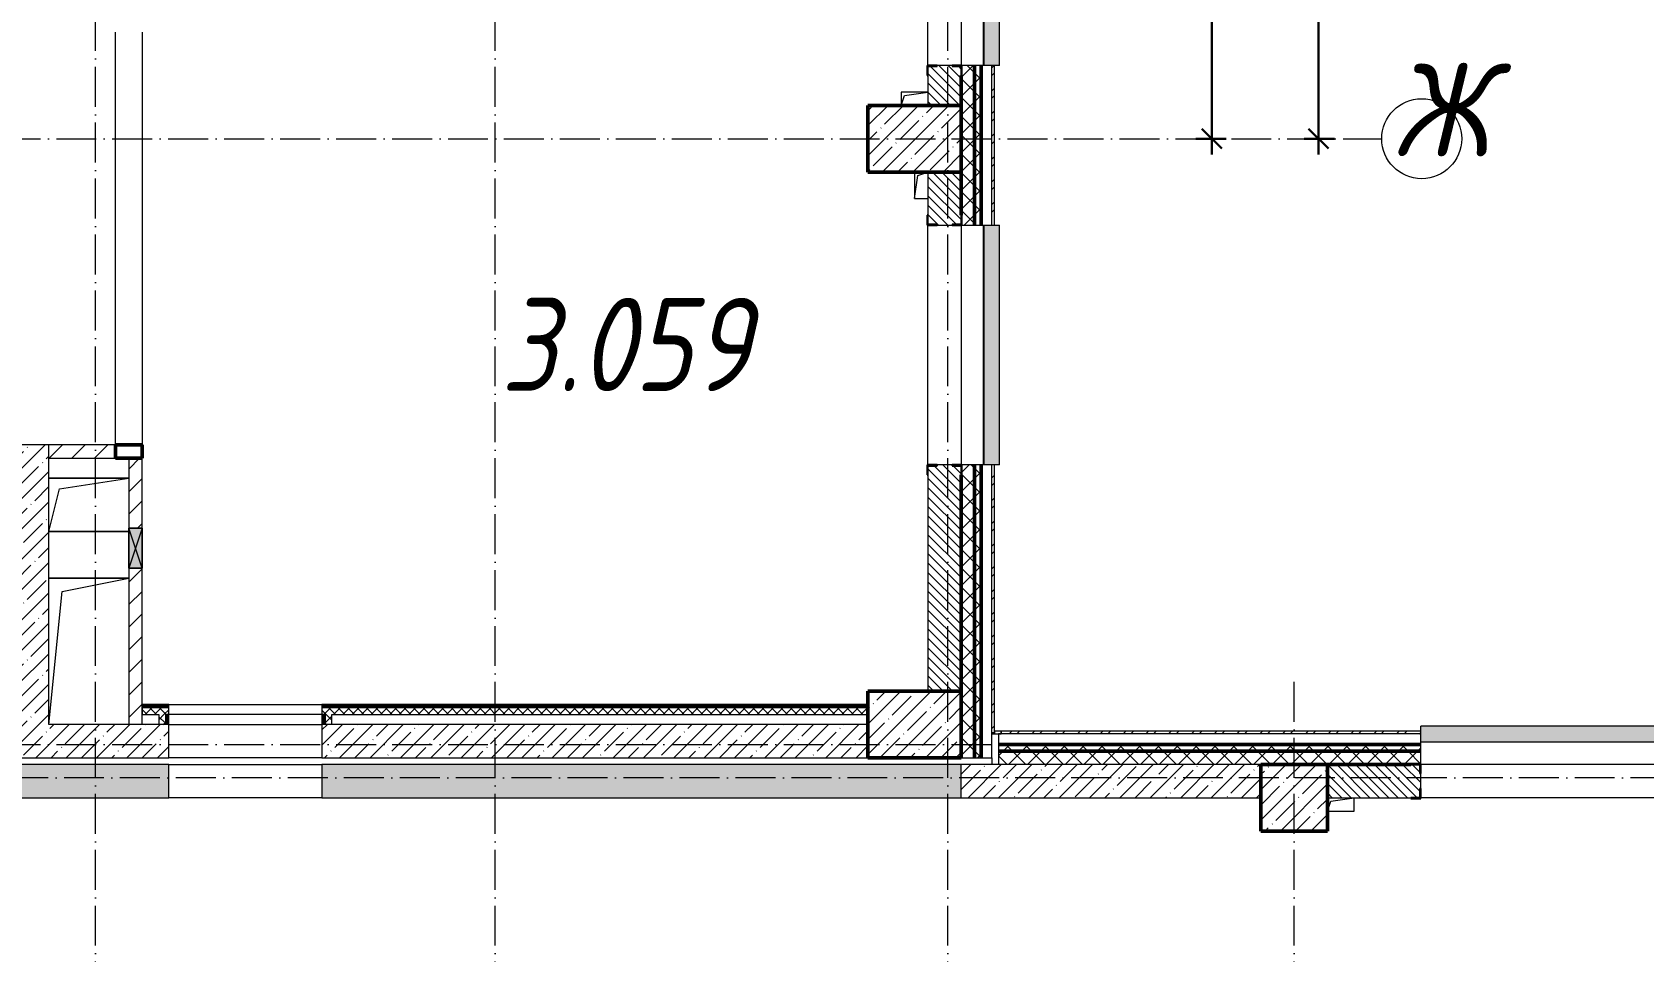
# Model space of a CAD drawing. Header units: millimetres. Extents: x -12989 to 629078, y -109036 to 555275.
# Drawn here: x 300346 to 312446, y -78789 to -71882 of the extents above; entities that cross this region are included whole.
import ezdxf

# ---------------------------------------------------------------- set-up
doc = ezdxf.new("R2010")
doc.units = ezdxf.units.MM
doc.linetypes.add('50_200_ШТРИХ_1Т_ш5_п1_п1_', pattern=[700, 500, -100, 0, -100])
for name, color, linetype, lineweight in [('4 -стяжа', 7, 'Continuous', 30), ('A-____-____-DIMS', 7, 'Continuous', 9), ('A-DETL-GENF-OTLN', 7, 'Continuous', 9), ('A-FLOR-____-OTLN', 7, 'Continuous', 9), ('A-GENM-____-MCUT', 7, 'Continuous', 25), ('A-GENM-____-OTLN', 7, 'Continuous', 9), ('A-GENM-____-OTLN-1', 7, 'Continuous', 25), ('A-GLAZ-____-OTLN', 7, 'Continuous', 9), ('A-WALL-____-MCUT-1', 7, 'Continuous', 9), ('A-WALL-____-MCUT-2', 7, 'Continuous', 50), ('A-WALL-____-MCUT-3', 7, 'Continuous', 9), ('A-WALL-____-OTLN', 7, 'Continuous', 9), ('A-WALL-____-PATT-1', 7, 'Continuous', 9), ('A-WALL-FNSH-MCUT-1', 7, 'Continuous', 9), ('I-WALL-____-OTLN', 7, 'Continuous', 9), ('S-COLS-____-MCUT', 7, 'Continuous', 50), ('S-COLS-____-OTLN', 7, 'Continuous', 9), ('S-GRID-____-IDEN', 7, 'Continuous', 9), ('S-GRID-____-OTLN-1', 7, '50_200_ШТРИХ_1Т_ш5_п1_п1_', 9), ('Марки помещений', 7, 'Continuous', 9)]:
    doc.layers.add(name, color=color, linetype=linetype, lineweight=lineweight)
doc.layers.add('A-GLAZ-____-OTLN-1', color=7, linetype='Continuous', lineweight=9, true_color=0xc0c0c0)
doc.layers.add('A-WALL-____-PATT-3', color=9, linetype='Continuous', lineweight=9, true_color=0x808080)
doc.layers.get('4 -стяжа').off()
doc.styles.add('ISOCPEUR_I', font='isocpeui.ttf', dxfattribs={"width": 0.9, "height": 2.5})
doc.styles.add('ISOCPEUR_I_2', font='isocpeui.ttf', dxfattribs={"width": 0.85, "height": 2.3})
doc.styles.add('ISOCPEUR_I_9', font='isocpeui.ttf', dxfattribs={"width": 0.9, "height": 250})
doc.styles.add('СПДС', font='isocpeur.ttf', dxfattribs={"width": 0.9})
doc.dimstyles.new('ISO-2_5_0_9К_БОЛЬШОЙ_ОСИ', dxfattribs={"dimscale": 304.8, "dimtxt": 248.995294, "dimasz": 0.492126, "dimexe": 0.393701, "dimexo": 0, "dimgap": 0, "dimtad": 1, "dimdec": 0, "dimzin": 0, "dimdsep": 46, "dimtxsty": 'ISOCPEUR_I_9', "dimblk1": 'OBLIQUE', "dimblk2": 'OBLIQUE', "dimsah": 1, "dimcen": 0.09, "dimdle": 0.393701, "dimazin": 0, "dimtfac": 1, "dimtdec": 4, "dimtix": 1, "dimtmove": 0, "dimatfit": 3, "dimfxl": 1, "dimtvp": 1, "dimtolj": 1, "dimtzin": 0, "dimarcsym": 2})
pattern_1 = [(45, (283770.71, -86863.46), (-70.71068, 70.71068), []), (135, (283770.71, -86863.46), (-70.71068, -70.71068), [])]
pattern_2 = [(135, (283770.707, -86863.456), (-35.35534, -35.35534), [])]
pattern_3 = [(45, (283770.71, -86863.46), (-85.53659, 85.53659), []), (45, (283827.73, -86863.46), (-85.53659, 85.53659), [])]
pattern_4 = [(45, (283770.71, -86863.46), (-84.8528, 84.8528), [])]
pattern_5 = [(45, (283770.7, -86863.46), (-114.04925, 114.04925), []), (45, (283884.76, -86863.46), (-114.04925, 114.04925), [201.612, -40.322, 3.353, -36.97])]
pattern_6 = [(45, (283770.707, -86863.456), (-35.35534, 35.35534), []), (135, (283770.707, -86863.456), (-35.35534, -35.35534), [])]

# ---------------------------------------------------------------- blocks, each defined once
blk = doc.blocks.new('BSC_Колонна _Прямоугольная - 500х500-V118-АР1_План отверстий 3 этажа в осях 1-64_А-ГГ')
at = {"layer": 'S-COLS-____-OTLN'}
h = blk.add_hatch(dxfattribs=at)
h.set_pattern_fill('FP_141', color=256, style=0, pattern_type=2)
h.set_pattern_definition([(45, (-26050, -9231.04), (-114.04925, 114.04925), []), (45, (-25935.95, -9231.04), (-114.04925, 114.04925), [201.613, -40.323, 3.353, -36.97])])
h.paths.add_polyline_path([(-250, -250), (250, -250), (250, 250), (-250, 250)], flags=0)
at = {"layer": 'S-COLS-____-MCUT'}
for p, q in [((250, 250), (-250, 250)), ((-250, 250), (-250, -250)), ((250, -250), (250, 250)), ((-250, -250), (250, -250))]:
    blk.add_line(p, q, dxfattribs=at)
blk = doc.blocks.new('BSC_Колонна _Прямоугольная - 500х700-V123-АР1_План отверстий 3 этажа в осях 1-64_А-ГГ')
at = {"layer": 'S-COLS-____-OTLN'}
h = blk.add_hatch(dxfattribs=at)
h.set_pattern_fill('FP_146', color=256, style=0, pattern_type=2)
h.set_pattern_definition([(315, (-9781.04, 23200), (114.0493, 114.0493), []), (315, (-9781.04, 23085.95), (114.0493, 114.0493), [201.613, -40.323, 3.353, -36.97])])
h.paths.add_polyline_path([(-250, 350), (-250, -350), (250, -350), (250, 350)], flags=0)
at = {"layer": 'S-COLS-____-MCUT'}
for p, q in [((250, 350), (-250, 350)), ((-250, 350), (-250, -350)), ((250, -350), (250, 350)), ((-250, -350), (250, -350))]:
    blk.add_line(p, q, dxfattribs=at)
blk = doc.blocks.new('BSC_Колонна _Прямоугольная - 500х700-V130-АР1_План отверстий 3 этажа в осях 1-64_А-ГГ')
at = {"layer": 'S-COLS-____-OTLN'}
h = blk.add_hatch(dxfattribs=at)
h.set_pattern_fill('FP_153', color=256, style=0, pattern_type=2)
h.set_pattern_definition([(315, (-14181.04, 23200), (114.04925, 114.04925), []), (315, (-14181.04, 23085.95), (114.04925, 114.04925), [201.613, -40.323, 3.353, -36.97])])
h.paths.add_polyline_path([(-250, 350), (-250, -350), (250, -350), (250, 350)], flags=0)
at = {"layer": 'S-COLS-____-MCUT'}
for p, q in [((250, 350), (-250, 350)), ((-250, 350), (-250, -350)), ((250, -350), (250, 350)), ((-250, -350), (250, -350))]:
    blk.add_line(p, q, dxfattribs=at)
blk = doc.blocks.new('Отлив_СКБ - Отлив витража_120_НВФ-31885687-АР1_План отверстий 3 этажа в осях 1-64_А-ГГ')
at = {"layer": 'A-GLAZ-____-OTLN-1'}
for points in [[(0, 0), (0, -2), (1800, -2), (1800, 0), (534, 0)], [(0, -2), (0, -120), (1800, -120), (1800, -2), (534, -2)]]:
    blk.add_hatch(color=256, dxfattribs=at).paths.add_polyline_path(points, flags=0)
at = {"layer": 'A-GLAZ-____-OTLN'}
for p, q in [((0, 0), (1800, 0)), ((1800, -2), (0, -2)), ((0, -120), (0, -83)), ((0, -120), (1800, -120)), ((1800, -83), (1800, -120))]:
    blk.add_line(p, q, dxfattribs=at)
blk = doc.blocks.new('Фахверк_СКБ_Уголок - 250_2700-27497298-АР1_План отверстий 3 этажа в осях 1-64_А-ГГ')
at = {"layer": 'A-GENM-____-MCUT'}
for p, q in [((200, 181), (125, 181)), ((125, 181), (125, 106)), ((131, 106), (131, 175)), ((131, 175), (200, 175)), ((200, 175), (200, 181)), ((125, 106), (131, 106)), ((131, -6), (125, -6)), ((125, -6), (125, -81)), ((125, -81), (200, -81)), ((131, -75), (131, -6)), ((200, -75), (131, -75)), ((200, -81), (200, -75))]:
    blk.add_line(p, q, dxfattribs=at)
blk = doc.blocks.new('AR_Отверстие прямоугольное _в плите_ - AR_Отверстие прямоугольное _в плите_-V181-АР1_План отверстий 3 этажа в осях 1-64_А-ГГ')
at = {"layer": 'A-GENM-____-OTLN'}
for p, q in [((-100, -50), (-75, 25)), ((-75, 25), (100, 50)), ((100, -50), (100, 50)), ((-100, -50), (100, -50))]:
    blk.add_line(p, q, dxfattribs=at)
blk = doc.blocks.new('AR_Отверстие прямоугольное _в плите_ - AR_Отверстие прямоугольное _в плите_-30510803-АР1_План отверстий 3 этажа в осях 1-64_А-ГГ')
at = {"layer": 'A-GENM-____-OTLN'}
for p, q in [((-50, 100), (-50, -100)), ((-50, -100), (-25, 75)), ((-25, 75), (50, 100)), ((-50, -100), (50, -100))]:
    blk.add_line(p, q, dxfattribs=at)
blk = doc.blocks.new('AR_Отверстие прямоугольное _в плите_ - AR_Отверстие прямоугольное _в плите_-30510907-АР1_План отверстий 3 этажа в осях 1-64_А-ГГ')
at = {"layer": 'A-GENM-____-OTLN'}
for p, q in [((100, 50), (-100, 50)), ((-100, 50), (-100, -50)), ((-100, -50), (-75, 25)), ((-75, 25), (100, 50))]:
    blk.add_line(p, q, dxfattribs=at)
blk = doc.blocks.new('AR_Отверстие прямоугольное _в плите_ - AR_Отверстие прямоугольное _в плите_-V186-АР1_План отверстий 3 этажа в осях 1-64_А-ГГ')
at = {"layer": 'A-GENM-____-OTLN'}
for p, q in [((300, 550), (-300, 550)), ((-200, 450), (300, 550)), ((-300, -550), (-200, 450))]:
    blk.add_line(p, q, dxfattribs=at)
blk = doc.blocks.new('AR_Отверстие прямоугольное _в плите_ - AR_Отверстие прямоугольное _в плите_-30552531-АР1_План отверстий 3 этажа в осях 1-64_А-ГГ')
at = {"layer": 'A-GENM-____-OTLN'}
for p, q in [((300, 200), (-300, 200)), ((-220, 120), (300, 200)), ((-300, -200), (-220, 120)), ((-300, -200), (300, -200))]:
    blk.add_line(p, q, dxfattribs=at)
blk = doc.blocks.new('Стены 9 - Стены 4-31627981-АР1_План отверстий 3 этажа в осях 1-64_А-ГГ')
at = {"layer": 'A-WALL-____-MCUT-3'}
for p, q in [((23850, 9731), (23800, 9731)), ((23800, 9731), (23800, 9711)), ((23800, 9711), (23850, 9711)), ((23850, 9711), (23850, 9731))]:
    blk.add_line(p, q, dxfattribs=at)
blk = doc.blocks.new('BSC_Колонна _Прямоугольная1 - 200х100 _металл_-35191367-АР1_План отверстий 3 этажа в осях 1-64_А-ГГ')
at = {"layer": 'S-COLS-____-MCUT'}
for p, q in [((100, 50), (-100, 50)), ((-100, 50), (-100, -50)), ((100, -50), (100, 50)), ((-100, -50), (100, -50))]:
    blk.add_line(p, q, dxfattribs=at)
blk = doc.blocks.new('AR_Отверстие прямоугольное _в стене__БезПР - AR_Отверстие прямоугольное _в стене__БезПР-36899564-АР1_План отверстий 3 этажа в осях 1-64_А-ГГ')
at = {"layer": 'A-GLAZ-____-OTLN'}
blk.add_hatch(color=256, dxfattribs=at).paths.add_polyline_path([(150, 50), (-150, 50), (-150, -50), (150, -50)], flags=0)
at = {"layer": 'A-DETL-GENF-OTLN'}
for p, q in [((-150, -50), (-150, 50)), ((-150, 50), (150, 50)), ((150, 50), (-150, -50)), ((-150, 50), (150, -50)), ((150, 50), (-150, 50)), ((-150, 50), (-150, -50)), ((150, 50), (150, -50)), ((150, -50), (150, 50)), ((150, -50), (-150, -50)), ((-150, -50), (150, -50))]:
    blk.add_line(p, q, dxfattribs=at)
at = {"layer": 'A-GLAZ-____-OTLN'}
blk.add_line((150, 50), (-150, 50), dxfattribs=at)
blk = doc.blocks.new('Ось сетки - Круг_Ø6_00__ISO-2_5_0_9K_-25732049-АР1_План отверстий 3 этажа в осях 1-64_А-ГГ')
at = {"layer": 'S-GRID-____-IDEN'}
blk.add_circle((0, 0), 3, dxfattribs=at)
blk = doc.blocks.new('_Oblique')
at = {"color": 0, "linetype": 'ByBlock', "lineweight": -2}
blk.add_line((-0.5, -0.5), (0.5, 0.5), dxfattribs=at)
blk = doc.blocks.new('*D2992')
at = {"layer": 'A-____-____-DIMS', "color": 0, "lineweight": -2, "transparency": 16777216}
for p, q in [((309203, -69262), (309203, -72802)), ((309309, -69382), (309083, -69382)), ((309309, -72682), (309083, -72682))]:
    blk.add_line(p, q, dxfattribs=at)
at = {"layer": 'Defpoints', "color": 0, "transparency": 16777216}
for p in [(309309, -69382), (309203, -72682), (309309, -72682)]:
    blk.add_point(p, dxfattribs=at)
at = {"layer": 'A-____-____-DIMS', "color": 0, "lineweight": -2, "transparency": 16777216, "xscale": 150, "yscale": 150, "zscale": 150}
for p, rotation in [((309203, -69382), 90), ((309203, -72682), 270)]:
    blk.add_blockref('_Oblique', p, dxfattribs=dict(at, rotation=rotation))
at = {"layer": 'A-____-____-DIMS', "color": 0, "transparency": 16777216, "insert": (308929, -71032), "char_height": 548.6, "attachment_point": 5, "rotation": 90, "style": 'СПДС'}
blk.add_mtext('\\A1;3300', dxfattribs=at)
blk = doc.blocks.new('*D2993')
at = {"layer": 'A-____-____-DIMS', "color": 0, "lineweight": -2, "transparency": 16777216}
for p, q in [((310003, -72802), (310003, -39112)), ((309897, -39232), (310123, -39232)), ((309897, -72682), (310123, -72682))]:
    blk.add_line(p, q, dxfattribs=at)
at = {"layer": 'Defpoints', "color": 0, "transparency": 16777216}
for p in [(309897, -39232), (310003, -39232), (309897, -72682)]:
    blk.add_point(p, dxfattribs=at)
at = {"layer": 'A-____-____-DIMS', "color": 0, "lineweight": -2, "transparency": 16777216, "xscale": 150, "yscale": 150, "zscale": 150}
for p, rotation in [((310003, -39232), 90), ((310003, -72682), 270)]:
    blk.add_blockref('_Oblique', p, dxfattribs=dict(at, rotation=rotation))
at = {"layer": 'A-____-____-DIMS', "color": 0, "transparency": 16777216, "insert": (309729, -55957), "char_height": 548.6, "attachment_point": 5, "rotation": 90, "style": 'СПДС'}
blk.add_mtext('\\A1;33450', dxfattribs=at)
blk = doc.blocks.new('3эт')
at = {"layer": 'S-GRID-____-OTLN-1', "color": 251, "ltscale": 0.6, "true_color": 0x636466}
for p, q in [((300820.7, -91346.1), (300820.7, -36982.5)), ((303820.7, -91346.1), (303820.7, -36982.5)), ((307220.7, -91346.1), (307220.7, -36982.5)), ((279101.9, -72682.4), (310478.4, -72682.4)), ((309820.7, -91346.1), (309820.7, -76712.9)), ((279101.9, -77232.4), (307641.3, -77232.4)), ((387845.1, -77482.4), (279340.9, -77482.4))]:
    blk.add_line(p, q, dxfattribs=at)
at = {"layer": 'S-GRID-____-IDEN', "insert": (310559.4, -72114.8), "char_height": 700, "width": 281.392, "attachment_point": 1, "style": 'ISOCPEUR_I'}
blk.add_mtext('\\fISOCPEUR|b0|i1|c204|p34|;\\W.9;Ж', dxfattribs=at)
at = {"layer": 'A-____-____-DIMS'}
for base, p1, p2, override, picture, middle in [((310003.2, -39232.4), (309897.2, -72682.4), (309897.2, -39232.4), {"dimtxt": 1.8, "dimpost": '<>', "dimtxsty": 'СПДС', "dimfxl": 33450}, '*D2993', (309728.9, -55957.4)), ((309203.2, -72682.4), (309309.3, -69382.4), (309309.3, -72682.4), {"dimtxt": 1.8, "dimpost": '<>', "dimtxsty": 'СПДС', "dimfxl": 3300}, '*D2992', (308928.9, -71032.4))]:
    dim = blk.add_linear_dim(base=base, p1=p1, p2=p2, angle=90, dimstyle='ISO-2_5_0_9К_БОЛЬШОЙ_ОСИ', override=override, dxfattribs=at)
    dim.commit()
    dim.dimension.update_dxf_attribs({"geometry": picture, "text_midpoint": middle})

msp = doc.modelspace()

# ---------------------------------------------------------------- hatches: boundary and pattern name
at = {"layer": 'A-WALL-____-PATT-1'}
h = msp.add_hatch(dxfattribs=at)
h.set_pattern_fill('FP_1', color=256, style=0, pattern_type=2)
h.set_pattern_definition(pattern_1)
h.paths.add_polyline_path([(307420.7074, -77332.4142), (307420.7074, -75132.4142), (307326.7074, -75132.4142), (307326.7074, -75207.4142), (307320.7074, -75207.4142), (307320.7074, -77332.4142)], flags=0)
h.paths.add_polyline_path([(307420.7074, -73332.4142), (307420.7074, -72132.4142), (307326.7074, -72132.4142), (307326.7074, -72207.4142), (307320.7074, -72207.4142), (307320.7074, -73257.4142), (307326.7074, -73257.4142), (307326.7074, -73332.4142)], flags=0)
h.paths.add_polyline_path([(307420.7074, -70332.4142), (307420.7074, -69132.4142), (307320.7074, -69132.4142), (307320.7074, -70257.4142), (307326.7074, -70257.4142), (307326.7074, -70332.4142)], flags=0)
h.paths.add_polyline_path([(307420.7074, -67332.4142), (307420.7074, -66132.4142), (307326.7074, -66132.4142), (307326.7074, -66207.4142), (307320.7074, -66207.4142), (307320.7074, -67257.4142), (307326.7074, -67257.4142), (307326.7074, -67332.4142)], flags=0)
h.paths.add_polyline_path([(307320.7074, -64332.4142), (307420.7074, -64332.4142), (307420.7074, -63132.4142), (307326.7074, -63132.4142), (307326.7074, -63207.4142), (307320.7074, -63207.4142), (307320.7074, -63832.4142)], flags=0)
h.paths.add_polyline_path([(307326.7074, -61332.4142), (307420.7074, -61332.4142), (307420.7074, -60132.4142), (307320.7074, -60132.4142), (307320.7074, -61257.4142), (307326.7074, -61257.4142), (307326.7074, -61326.4142)], flags=0)
h.paths.add_polyline_path([(307326.7074, -58332.4142), (307420.7074, -58332.4142), (307420.7074, -57132.4142), (307326.7074, -57132.4142), (307326.7074, -57207.4142), (307320.7074, -57207.4142), (307320.7074, -58257.4142), (307326.7074, -58257.4142), (307326.7074, -58326.4142)], flags=0)
h.paths.add_polyline_path([(307326.7074, -55332.4142), (307420.7074, -55332.4142), (307420.7074, -54132.4142), (307320.7074, -54132.4142), (307320.7074, -55257.4142), (307326.7074, -55257.4142), (307326.7074, -55326.4142)], flags=0)
h.paths.add_polyline_path([(307420.7074, -52332.4142), (307420.7074, -51132.4142), (307326.7074, -51132.4142), (307326.7074, -51207.4142), (307320.7074, -51207.4142), (307320.7074, -52257.4142), (307326.7074, -52257.4142), (307326.7074, -52332.4142)], flags=0)
h.paths.add_polyline_path([(307326.7074, -49332.4142), (307420.7074, -49332.4142), (307420.7074, -48132.4142), (307320.7074, -48132.4142), (307320.7074, -49257.4142), (307326.7074, -49257.4142), (307326.7074, -49326.4142)], flags=0)
h.paths.add_polyline_path([(307420.7074, -46332.4142), (307420.7074, -45082.4142), (307326.7074, -45082.4142), (307326.7074, -45157.4142), (307320.7074, -45157.4142), (307320.7074, -46257.4142), (307326.7074, -46257.4142), (307326.7074, -46332.4142)], flags=0)
h.paths.add_polyline_path([(307420.7074, -43282.4142), (307420.7074, -39132.4142), (307320.7074, -39132.4142), (307320.7074, -43282.4142)], flags=0)
h = msp.add_hatch(dxfattribs=at)
h.set_pattern_fill('FP_1', color=256, style=0, pattern_type=2)
h.set_pattern_definition(pattern_1)
h.paths.add_polyline_path([(307470.7074, -77332.4142), (307470.7074, -75132.4142), (307420.7074, -75132.4142), (307420.7074, -77332.4142)], flags=0)
h.paths.add_polyline_path([(307470.7074, -73332.4142), (307470.7074, -72132.4142), (307420.7074, -72132.4142), (307420.7074, -73332.4142)], flags=0)
h.paths.add_polyline_path([(307470.7074, -70332.4142), (307470.7074, -69132.4142), (307420.7074, -69132.4142), (307420.7074, -70332.4142)], flags=0)
h.paths.add_polyline_path([(307470.7074, -67332.4142), (307470.7074, -66132.4142), (307420.7074, -66132.4142), (307420.7074, -67332.4142)], flags=0)
h.paths.add_polyline_path([(307470.7074, -64332.4142), (307470.7074, -63132.4142), (307420.7074, -63132.4142), (307420.7074, -64332.4142)], flags=0)
h.paths.add_polyline_path([(307420.7074, -61332.4142), (307470.7074, -61332.4142), (307470.7074, -60132.4142), (307420.7074, -60132.4142), (307420.7074, -60328.4916)], flags=0)
h.paths.add_polyline_path([(307420.7074, -58332.4142), (307470.7074, -58332.4142), (307470.7074, -57132.4142), (307420.7074, -57132.4142)], flags=0)
h.paths.add_polyline_path([(307470.7074, -55332.4142), (307470.7074, -54132.4142), (307420.7074, -54132.4142), (307420.7074, -55332.4142)], flags=0)
h.paths.add_polyline_path([(307420.7074, -52332.4142), (307470.7074, -52332.4142), (307470.7074, -51132.4142), (307420.7074, -51132.4142), (307420.7074, -51728.1878)], flags=0)
h.paths.add_polyline_path([(307420.7074, -49332.4142), (307470.7074, -49332.4142), (307470.7074, -48132.4142), (307420.7074, -48132.4142), (307420.7074, -48288.0663)], flags=0)
h.paths.add_polyline_path([(307470.7074, -46332.4142), (307470.7074, -45082.4142), (307420.7074, -45082.4142), (307420.7074, -46332.4142)], flags=0)
h.paths.add_polyline_path([(307470.7074, -43282.4142), (307470.7074, -39132.4142), (307420.7074, -39132.4142), (307420.7074, -43282.4142)], flags=0)
h = msp.add_hatch(dxfattribs=at)
h.set_pattern_fill('FP_3', color=256, style=0, pattern_type=2)
h.set_pattern_definition(pattern_3)
h.paths.add_polyline_path([(307550.7074, -77142.4142), (307570.7074, -77142.4142), (307570.7074, -75132.4142), (307550.7074, -75132.4142), (307550.7074, -77099.0839)], flags=0)
h.paths.add_polyline_path([(307570.7074, -73332.4142), (307570.7074, -72132.4142), (307550.7074, -72132.4142), (307550.7074, -73332.4142)], flags=0)
h.paths.add_polyline_path([(307570.7074, -70332.4142), (307570.7074, -69132.4142), (307550.7074, -69132.4142), (307550.7074, -70332.4142)], flags=0)
h.paths.add_polyline_path([(307570.7074, -67332.4142), (307570.7074, -66132.4142), (307550.7074, -66132.4142), (307550.7074, -67332.4142)], flags=0)
h.paths.add_polyline_path([(307550.7074, -64332.4142), (307570.7074, -64332.4142), (307570.7074, -63132.4142), (307550.7074, -63132.4142)], flags=0)
h.paths.add_polyline_path([(307570.7074, -61332.4142), (307570.7074, -60132.4142), (307550.7074, -60132.4142), (307550.7074, -61332.4142)], flags=0)
h.paths.add_polyline_path([(307570.7074, -58332.4142), (307570.7074, -57132.4142), (307550.7074, -57132.4142), (307550.7074, -58332.4142)], flags=0)
h.paths.add_polyline_path([(307550.7074, -55332.4142), (307570.7074, -55332.4142), (307570.7074, -54132.4142), (307550.7074, -54132.4142), (307550.7074, -55168.3093)], flags=0)
h.paths.add_polyline_path([(307570.7074, -52332.4142), (307570.7074, -51132.4142), (307550.7074, -51132.4142), (307550.7074, -52332.4142)], flags=0)
h.paths.add_polyline_path([(307570.7074, -49332.4142), (307570.7074, -48132.4142), (307550.7074, -48132.4142), (307550.7074, -49332.4142)], flags=0)
h.paths.add_polyline_path([(307550.7074, -46332.4142), (307570.7074, -46332.4142), (307570.7074, -45312.4142), (307550.7074, -45312.4142), (307550.7074, -45707.9752)], flags=0)
h = msp.add_hatch(dxfattribs=at)
h.set_pattern_fill('FP_6', color=256, style=0, pattern_type=2)
h.set_pattern_definition(pattern_2)
h.paths.add_polyline_path([(307070.7074, -72432.4142), (307320.7074, -72432.4142), (307320.7074, -72138.4142), (307251.7074, -72138.4142), (307251.7074, -72132.4142), (307139.7074, -72132.4142), (307139.7074, -72138.4142), (307070.7074, -72138.4142), (307070.7074, -72368.9168)], flags=0)
h.paths.add_polyline_path([(307251.7074, -70332.4142), (307251.7074, -70326.4142), (307320.7074, -70326.4142), (307320.7074, -69632.4142), (307070.7074, -69632.4142), (307070.7074, -70326.4142), (307139.7074, -70326.4142), (307139.7074, -70332.4142)], flags=0)
h = msp.add_hatch(dxfattribs=at)
h.set_pattern_fill('FP_6', color=256, style=0, pattern_type=2)
h.set_pattern_definition(pattern_2)
h.paths.add_polyline_path([(307175.9323, -76832.4142), (307320.7074, -76832.4142), (307320.7074, -75138.4142), (307251.7074, -75138.4142), (307251.7074, -75132.4142), (307139.7074, -75132.4142), (307139.7074, -75138.4142), (307070.7074, -75138.4142), (307070.7074, -76832.4142)], flags=0)
h.paths.add_polyline_path([(307251.7074, -73332.4142), (307251.7074, -73326.4142), (307320.7074, -73326.4142), (307320.7074, -72932.4142), (307070.7074, -72932.4142), (307070.7074, -73326.4142), (307139.7074, -73326.4142), (307139.7074, -73332.4142)], flags=0)
h = msp.add_hatch(dxfattribs=at)
h.set_pattern_fill('FP_38', color=256, style=0, pattern_type=2)
h.set_pattern_definition(pattern_5)
h.paths.add_polyline_path([(300470.7074, -77082.4142), (300470.7074, -74982.4142), (300220.7074, -74982.4142), (300220.7074, -77082.4142)], flags=0)
h = msp.add_hatch(dxfattribs=at)
h.set_pattern_fill('FP_4', color=256, style=0, pattern_type=2)
h.set_pattern_definition(pattern_4)
h.paths.add_polyline_path([(300970.7074, -75082.4142), (300970.7074, -74982.4142), (300470.7074, -74982.4142), (300470.7074, -75082.4142)], flags=0)
h = msp.add_hatch(dxfattribs=at)
h.set_pattern_fill('FP_4', color=256, style=0, pattern_type=2)
h.set_pattern_definition(pattern_4)
h.paths.add_polyline_path([(301070.7074, -77082.4142), (301170.7074, -77082.4142), (301170.7074, -75907.4142), (301070.7074, -75907.4142)], flags=0)
h.paths.add_polyline_path([(301070.7074, -75607.4142), (301170.7074, -75607.4142), (301170.7074, -75082.4142), (301070.7074, -75082.4142)], flags=0)
h = msp.add_hatch(dxfattribs=at)
h.set_pattern_fill('FP_38', color=256, style=0, pattern_type=2)
h.set_pattern_definition(pattern_5)
h.paths.add_polyline_path([(306620.7074, -77332.4142), (306620.7074, -77082.4142), (302520.7074, -77082.4142), (302520.7074, -77332.4142), (304966.602, -77332.4142)], flags=0)
h.paths.add_polyline_path([(301370.7074, -77332.4142), (301370.7074, -77082.4142), (293870.7074, -77082.4142), (293870.7074, -77332.4142), (300547.9413, -77332.4142)], flags=0)
h = msp.add_hatch(dxfattribs=at)
h.set_pattern_fill('FP_3', color=256, style=0, pattern_type=2)
h.set_pattern_definition(pattern_3)
h.paths.add_polyline_path([(322085.7074, -77152.4142), (322085.7074, -77132.4142), (321570.7074, -77132.4142), (321570.7074, -77152.4142)], flags=0)
h.paths.add_polyline_path([(318570.7074, -77152.4142), (319770.7074, -77152.4142), (319770.7074, -77132.4142), (318570.7074, -77132.4142)], flags=0)
h.paths.add_polyline_path([(316770.7074, -77152.4142), (316770.7074, -77132.4142), (315570.7074, -77132.4142), (315571.3877, -77152.4142)], flags=0)
h.paths.add_polyline_path([(313770.7074, -77152.4142), (313770.7074, -77132.4142), (312570.7074, -77132.4142), (312570.7074, -77152.4142)], flags=0)
h.paths.add_polyline_path([(310770.7074, -77152.4142), (310770.7074, -77132.4142), (307620.7074, -77132.4142), (307620.7074, -77152.4142), (308501.5306, -77152.4142)], flags=0)
h = msp.add_hatch(dxfattribs=at)
h.set_pattern_fill('FP_1', color=256, style=0, pattern_type=2)
h.set_pattern_definition(pattern_1)
h.paths.add_polyline_path([(358120.7074, -77282.4142), (358120.7074, -77232.4142), (351770.7074, -77232.4142), (351770.7074, -77282.4142), (357990.5306, -77282.4142)], flags=0)
h.paths.add_polyline_path([(343850.8163, -77282.4142), (343970.7074, -77282.4142), (343970.7074, -77232.4142), (342770.7074, -77232.4142), (342770.7074, -77282.4142)], flags=0)
h.paths.add_polyline_path([(340970.7074, -77282.4142), (340970.7074, -77232.4142), (339770.7074, -77232.4142), (339770.7074, -77282.4142), (340315.8877, -77282.4142)], flags=0)
h.paths.add_polyline_path([(337970.7074, -77282.4142), (337970.7074, -77232.4142), (336770.7074, -77232.4142), (336770.7074, -77282.4142), (336780.9592, -77282.4142)], flags=0)
h.paths.add_polyline_path([(334970.7074, -77282.4142), (334970.7074, -77232.4142), (333770.7074, -77232.4142), (333770.7074, -77282.4142)], flags=0)
h.paths.add_polyline_path([(330770.7074, -77282.4142), (331970.7074, -77282.4142), (331970.7074, -77232.4142), (330770.7074, -77232.4142)], flags=0)
h.paths.add_polyline_path([(328970.7074, -77282.4142), (328970.7074, -77232.4142), (327770.7074, -77232.4142), (327770.7074, -77282.4142), (327943.6377, -77282.4142)], flags=0)
h.paths.add_polyline_path([(325970.7074, -77282.4142), (325970.7074, -77232.4142), (324770.7074, -77232.4142), (324770.7074, -77282.4142)], flags=0)
h.paths.add_polyline_path([(322641.2449, -77282.4142), (322970.7074, -77282.4142), (322970.7074, -77232.4142), (321570.7074, -77232.4142), (321570.7074, -77282.4142)], flags=0)
h.paths.add_polyline_path([(318570.7074, -77282.4142), (319770.7074, -77282.4142), (319770.7074, -77232.4142), (318570.7074, -77232.4142)], flags=0)
h.paths.add_polyline_path([(316770.7074, -77282.4142), (316770.7074, -77232.4142), (315570.7074, -77232.4142), (315571.3877, -77282.4142)], flags=0)
h.paths.add_polyline_path([(313770.7074, -77282.4142), (313770.7074, -77232.4142), (312570.7074, -77232.4142), (312570.7074, -77282.4142)], flags=0)
h.paths.add_polyline_path([(310770.7074, -77282.4142), (310770.7074, -77232.4142), (307600.7074, -77232.4142), (307600.7074, -77282.4142), (308501.5306, -77282.4142)], flags=0)
h = msp.add_hatch(dxfattribs=at)
h.set_pattern_fill('FP_1', color=256, style=0, pattern_type=2)
h.set_pattern_definition(pattern_1)
h.paths.add_polyline_path([(358120.7074, -77382.4142), (358120.7074, -77282.4142), (351770.7074, -77282.4142), (351770.7074, -77376.4142), (351845.7074, -77376.4142), (351845.7074, -77382.4142), (357990.5306, -77382.4142)], flags=0)
h.paths.add_polyline_path([(343850.8163, -77382.4142), (343895.7074, -77382.4142), (343895.7074, -77376.4142), (343970.7074, -77376.4142), (343970.7074, -77282.4142), (342770.7074, -77282.4142), (342770.7074, -77376.4142), (342845.7074, -77376.4142), (342845.7074, -77382.4142), (343620.7074, -77382.4142)], flags=0)
h.paths.add_polyline_path([(340895.7074, -77382.4142), (340895.7074, -77376.4142), (340970.7074, -77376.4142), (340970.7074, -77282.4142), (339770.7074, -77282.4142), (339770.7074, -77376.4142), (339845.7074, -77376.4142), (339845.7074, -77382.4142), (340315.8877, -77382.4142)], flags=0)
h.paths.add_polyline_path([(337895.7074, -77382.4142), (337895.7074, -77376.4142), (337970.7074, -77376.4142), (337970.7074, -77282.4142), (336770.7074, -77282.4142), (336770.7074, -77376.4142), (336845.7074, -77376.4142), (336845.7074, -77382.4142), (337620.7074, -77382.4142)], flags=0)
h.paths.add_polyline_path([(334895.7074, -77382.4142), (334895.7074, -77376.4142), (334970.7074, -77376.4142), (334970.7074, -77282.4142), (333770.7074, -77282.4142), (333770.7074, -77376.4142), (333845.7074, -77376.4142), (333845.7074, -77382.4142), (334120.7074, -77382.4142)], flags=0)
h.paths.add_polyline_path([(331895.7074, -77382.4142), (331895.7074, -77376.4142), (331970.7074, -77376.4142), (331970.7074, -77282.4142), (330770.7074, -77282.4142), (330770.7074, -77376.4142), (330845.7074, -77376.4142), (330845.7074, -77382.4142), (331478.5663, -77382.4142)], flags=0)
h.paths.add_polyline_path([(327845.7074, -77382.4142), (328895.7074, -77382.4142), (328895.7074, -77376.4142), (328970.7074, -77376.4142), (328970.7074, -77282.4142), (327770.7074, -77282.4142), (327770.7074, -77376.4142), (327845.7074, -77376.4142)], flags=0)
h.paths.add_polyline_path([(325120.7074, -77382.4142), (325895.7074, -77382.4142), (325895.7074, -77376.4142), (325970.7074, -77376.4142), (325970.7074, -77282.4142), (324770.7074, -77282.4142), (324770.7074, -77376.4142), (324845.7074, -77376.4142), (324845.7074, -77382.4142)], flags=0)
h.paths.add_polyline_path([(322641.2449, -77382.4142), (322895.7074, -77382.4142), (322895.7074, -77376.4142), (322970.7074, -77376.4142), (322970.7074, -77282.4142), (321570.7074, -77282.4142), (321570.7074, -77382.4142), (322620.7074, -77382.4142)], flags=0)
h.paths.add_polyline_path([(319106.3163, -77382.4142), (319695.7074, -77382.4142), (319695.7074, -77376.4142), (319770.7074, -77376.4142), (319770.7074, -77282.4142), (318570.7074, -77282.4142), (318570.7074, -77382.4142), (319070.7074, -77382.4142)], flags=0)
h.paths.add_polyline_path([(316695.7074, -77382.4142), (316695.7074, -77376.4142), (316770.7074, -77376.4142), (316770.7074, -77282.4142), (315570.7074, -77282.4142), (315571.3877, -77376.4142), (315645.7074, -77376.4142), (315645.7074, -77382.4142)], flags=0)
h.paths.add_polyline_path([(313695.7074, -77382.4142), (313695.7074, -77376.4142), (313770.7074, -77376.4142), (313770.7074, -77282.4142), (312570.7074, -77282.4142), (312570.7074, -77382.4142), (313070.7074, -77382.4142)], flags=0)
h.paths.add_polyline_path([(310695.7074, -77382.4142), (310695.7074, -77376.4142), (310770.7074, -77376.4142), (310770.7074, -77282.4142), (307600.7074, -77282.4142), (307600.7074, -77382.4142), (310070.7074, -77382.4142)], flags=0)
h = msp.add_hatch(dxfattribs=at)
h.set_pattern_fill('FP_38', color=256, style=0, pattern_type=2)
h.set_pattern_definition(pattern_5)
h.paths.add_polyline_path([(306734.0663, -77632.4142), (307320.7074, -77632.4142), (307320.7074, -77382.4142), (302520.7074, -77382.4142), (302520.7074, -77632.4142), (304966.602, -77632.4142)], flags=0)
h.paths.add_polyline_path([(301370.7074, -77632.4142), (301370.7074, -77382.4142), (293370.7074, -77382.4142), (293370.7074, -77632.4142), (296976.0358, -77632.4142), (296976.0358, -77586.6648), (297062.7724, -77586.6648), (297062.7724, -77632.4142), (299664.2091, -77632.4142)], flags=0)
h.paths.add_polyline_path([(289370.7074, -77632.4142), (289370.7074, -77382.4142), (281820.7074, -77382.4142), (281820.7074, -77632.4142), (289059.4234, -77632.4142)], flags=0)
h = msp.add_hatch(dxfattribs=at)
h.set_pattern_fill('FP_38', color=256, style=0, pattern_type=2)
h.set_pattern_definition(pattern_5)
h.paths.add_polyline_path([(309570.7074, -77632.4142), (309570.7074, -77382.4142), (307320.7074, -77382.4142), (307320.7074, -77632.4142), (308501.5306, -77632.4142)], flags=0)
h = msp.add_hatch(dxfattribs=at)
h.set_pattern_fill('FP_6', color=256, style=0, pattern_type=2)
h.set_pattern_definition(pattern_2)
h.paths.add_polyline_path([(310695.7074, -77632.4142), (310764.7074, -77632.4142), (310764.7074, -77563.4142), (310770.7074, -77563.4142), (310770.7074, -77451.4142), (310764.7074, -77451.4142), (310764.7074, -77382.4142), (310070.7074, -77382.4142), (310070.7074, -77632.4142)], flags=0)
at = {"layer": 'A-WALL-____-PATT-3'}
h = msp.add_hatch(dxfattribs=at)
h.set_pattern_fill('FP_7', color=256, style=0, pattern_type=2)
h.set_pattern_definition(pattern_6)
h.paths.add_polyline_path([(306620.7074, -77007.4142), (306620.7074, -76957.4142), (302520.7074, -76957.4142), (302520.7074, -77007.4142), (304966.602, -77007.4142)], flags=0)
h.paths.add_polyline_path([(301170.7074, -77007.4142), (301370.7074, -77007.4142), (301370.7074, -76957.4142), (301170.7074, -76957.4142)], flags=0)
h = msp.add_hatch(dxfattribs=at)
h.set_pattern_fill('FP_7', color=256, style=0, pattern_type=2)
h.set_pattern_definition(pattern_6)
h.paths.add_polyline_path([(301345.7074, -77082.4142), (301345.7074, -77007.4142), (301295.7074, -77007.4142), (301295.7074, -77082.4142)], flags=0)
h = msp.add_hatch(dxfattribs=at)
h.set_pattern_fill('FP_7', color=256, style=0, pattern_type=2)
h.set_pattern_definition(pattern_6)
h.paths.add_polyline_path([(302595.7074, -77082.4142), (302595.7074, -77007.4142), (302545.7074, -77007.4142), (302545.7074, -77082.4142)], flags=0)

# ---------------------------------------------------------------- linework, layer by layer
at = {"layer": 'A-FLOR-____-OTLN'}
for p, q in [((300470.7074, -75232.4142), (301070.7074, -75232.4142)), ((301070.7074, -75632.4142), (300470.7074, -75632.4142)), ((300470.7074, -75982.4142), (301070.7074, -75982.4142))]:
    msp.add_line(p, q, dxfattribs=at)
at = {"layer": 'A-WALL-____-MCUT-1'}
for p, q in [((300470.7074, -74982.4142), (300220.7074, -74982.4142)), ((300470.7074, -77082.4142), (300470.7074, -74982.4142)), ((301370.7074, -77082.4142), (300470.7074, -77082.4142)), ((301370.7074, -77332.4142), (301370.7074, -77082.4142)), ((306620.7074, -77082.4142), (302520.7074, -77082.4142)), ((302520.7074, -77082.4142), (302520.7074, -77332.4142)), ((301370.7074, -77382.4142), (293370.7074, -77382.4142)), ((293870.7074, -77332.4142), (301370.7074, -77332.4142)), ((301370.7074, -77632.4142), (301370.7074, -77382.4142)), ((302520.7074, -77332.4142), (306620.7074, -77332.4142)), ((309570.7074, -77382.4142), (302520.7074, -77382.4142)), ((302520.7074, -77382.4142), (302520.7074, -77632.4142)), ((307320.7074, -77632.4142), (307320.7074, -77382.4142)), ((297062.7724, -77632.4142), (301370.7074, -77632.4142)), ((302520.7074, -77632.4142), (309570.7074, -77632.4142))]:
    msp.add_line(p, q, dxfattribs=at)
at = {"layer": 'A-WALL-____-MCUT-2'}
for p, q in [((307320.7074, -72207.4142), (307320.7074, -72432.4142)), ((307420.7074, -73332.4142), (307420.7074, -72132.4142)), ((307470.7074, -73332.4142), (307470.7074, -72132.4142)), ((307320.7074, -72932.4142), (307320.7074, -73257.4142)), ((307420.7074, -77332.4142), (307420.7074, -75132.4142)), ((307470.7074, -77332.4142), (307470.7074, -75132.4142)), ((307320.7074, -75207.4142), (307320.7074, -76832.4142)), ((301370.7074, -76944.9142), (301170.7074, -76944.9142)), ((306620.7074, -76944.9142), (302520.7074, -76944.9142)), ((301358.2074, -77007.4142), (301358.2074, -77082.4142)), ((302533.2074, -77007.4142), (302533.2074, -77082.4142)), ((310770.7074, -77232.4142), (307600.7074, -77232.4142)), ((310770.7074, -77282.4142), (307600.7074, -77282.4142)), ((310070.7074, -77382.4142), (310695.7074, -77382.4142))]:
    msp.add_line(p, q, dxfattribs=at)
at = {"layer": 'A-WALL-____-MCUT-3'}
for p, q in [((307070.7074, -72207.4142), (307070.7074, -72432.4142)), ((307251.7074, -72132.4142), (307139.7074, -72132.4142)), ((307550.7074, -72132.4142), (307326.7074, -72132.4142)), ((307550.7074, -73332.4142), (307550.7074, -72132.4142)), ((307070.7074, -72932.4142), (307070.7074, -73257.4142)), ((307139.7074, -73332.4142), (307251.7074, -73332.4142)), ((307326.7074, -73332.4142), (307550.7074, -73332.4142)), ((307251.7074, -75132.4142), (307139.7074, -75132.4142)), ((307550.7074, -75132.4142), (307326.7074, -75132.4142)), ((307550.7074, -77332.4142), (307550.7074, -75132.4142)), ((307070.7074, -75207.4142), (307070.7074, -76832.4142)), ((301170.7074, -76957.4142), (301170.7074, -77007.4142)), ((301370.7074, -76957.4142), (301170.7074, -76957.4142)), ((301170.7074, -77007.4142), (301295.7074, -77007.4142)), ((301295.7074, -77007.4142), (301295.7074, -77082.4142)), ((301370.7074, -77007.4142), (301345.7074, -77007.4142)), ((301345.7074, -77007.4142), (301345.7074, -77082.4142)), ((301370.7074, -77007.4142), (301370.7074, -76957.4142)), ((302520.7074, -76957.4142), (302520.7074, -77007.4142)), ((306620.7074, -76957.4142), (302520.7074, -76957.4142)), ((302545.7074, -77007.4142), (302520.7074, -77007.4142)), ((302545.7074, -77007.4142), (302545.7074, -77082.4142)), ((302595.7074, -77007.4142), (306620.7074, -77007.4142)), ((302595.7074, -77082.4142), (302595.7074, -77007.4142)), ((310770.7074, -77152.4142), (307600.7074, -77152.4142)), ((307600.7074, -77152.4142), (307600.7074, -77382.4142)), ((310770.7074, -77376.4142), (310770.7074, -77152.4142)), ((307320.7074, -77332.4142), (307550.7074, -77332.4142)), ((310770.7074, -77563.4142), (310770.7074, -77451.4142)), ((310070.7074, -77632.4142), (310695.7074, -77632.4142))]:
    msp.add_line(p, q, dxfattribs=at)
at = {"layer": 'A-WALL-____-OTLN'}
for p, q in [((307070.7074, -72132.4142), (307070.7074, -70332.4142)), ((307320.7074, -70332.4142), (307320.7074, -72132.4142)), ((307070.7074, -75132.4142), (307070.7074, -73332.4142)), ((307320.7074, -73332.4142), (307320.7074, -75132.4142)), ((301370.7074, -77082.4142), (302520.7074, -77082.4142)), ((307550.7074, -77152.4142), (307570.7074, -77152.4142)), ((302520.7074, -77332.4142), (301370.7074, -77332.4142)), ((301370.7074, -77382.4142), (302520.7074, -77382.4142)), ((307550.7074, -77332.4142), (307550.7074, -77382.4142)), ((312570.7074, -77382.4142), (310770.7074, -77382.4142)), ((302520.7074, -77632.4142), (301370.7074, -77632.4142)), ((312570.7074, -77632.4142), (310770.7074, -77632.4142))]:
    msp.add_line(p, q, dxfattribs=at)
at = {"layer": 'A-WALL-FNSH-MCUT-1'}
for p, q in [((307570.7074, -72132.4142), (307550.7074, -72132.4142)), ((307570.7074, -73332.4142), (307570.7074, -72132.4142)), ((307550.7074, -73332.4142), (307570.7074, -73332.4142)), ((300970.7074, -74982.4142), (300470.7074, -74982.4142)), ((300470.7074, -75082.4142), (300970.7074, -75082.4142)), ((301070.7074, -75082.4142), (301070.7074, -75607.4142)), ((301170.7074, -75607.4142), (301170.7074, -75082.4142)), ((307570.7074, -75132.4142), (307550.7074, -75132.4142)), ((307570.7074, -77142.4142), (307570.7074, -75132.4142)), ((301070.7074, -75907.4142), (301070.7074, -77082.4142)), ((301170.7074, -77082.4142), (301170.7074, -75907.4142)), ((301370.7074, -76932.4142), (301170.7074, -76932.4142)), ((301370.7074, -76957.4142), (301370.7074, -76932.4142)), ((306620.7074, -76932.4142), (302520.7074, -76932.4142)), ((302520.7074, -76932.4142), (302520.7074, -76957.4142)), ((301370.7074, -77082.4142), (301370.7074, -77007.4142)), ((302520.7074, -77007.4142), (302520.7074, -77082.4142)), ((307550.7074, -77142.4142), (307570.7074, -77142.4142)), ((310770.7074, -77132.4142), (307620.7074, -77132.4142)), ((307620.7074, -77132.4142), (307620.7074, -77152.4142)), ((310770.7074, -77152.4142), (310770.7074, -77132.4142))]:
    msp.add_line(p, q, dxfattribs=at)
at = {"layer": 'I-WALL-____-OTLN'}
for p, q in [((300970.7074, -74982.4142), (300970.7074, -71882.4142)), ((301170.7074, -71882.4142), (301170.7074, -74982.4142)), ((301370.7074, -76932.4142), (302520.7074, -76932.4142)), ((302520.7074, -77007.4142), (301370.7074, -77007.4142))]:
    msp.add_line(p, q, dxfattribs=at)

# ---------------------------------------------------------------- block references
at = {"layer": '4 -стяжа'}
msp.add_blockref('3эт', (0, 0), dxfattribs=at)
at = {"layer": 'A-GENM-____-OTLN'}
for name, p in [('AR_Отверстие прямоугольное _в плите_ - AR_Отверстие прямоугольное _в плите_-30510907-АР1_План отверстий 3 этажа в осях 1-64_А-ГГ', (306970.7074, -72382.4142)), ('AR_Отверстие прямоугольное _в плите_ - AR_Отверстие прямоугольное _в плите_-30510803-АР1_План отверстий 3 этажа в осях 1-64_А-ГГ', (307020.7074, -73032.4142)), ('AR_Отверстие прямоугольное _в плите_ - AR_Отверстие прямоугольное _в плите_-30552531-АР1_План отверстий 3 этажа в осях 1-64_А-ГГ', (300770.7074, -75432.4142)), ('AR_Отверстие прямоугольное _в плите_ - AR_Отверстие прямоугольное _в плите_-V186-АР1_План отверстий 3 этажа в осях 1-64_А-ГГ', (300770.7074, -76532.4142)), ('AR_Отверстие прямоугольное _в плите_ - AR_Отверстие прямоугольное _в плите_-V181-АР1_План отверстий 3 этажа в осях 1-64_А-ГГ', (310170.7074, -77682.4142))]:
    msp.add_blockref(name, p, dxfattribs=at)
at = {"layer": 'A-GENM-____-OTLN-1'}
for p, rotation in [((307145.7074, -72007.4142), 269.9999999999999), ((307245.7074, -73457.4142), 89.99999999999991), ((307145.7074, -75007.4142), 269.9999999999999), ((310895.7074, -77457.4142), 180)]:
    msp.add_blockref('Фахверк_СКБ_Уголок - 250_2700-27497298-АР1_План отверстий 3 этажа в осях 1-64_А-ГГ', p, dxfattribs=dict(at, rotation=rotation))
at = {"layer": 'A-GLAZ-____-OTLN'}
for name, p, rotation in [('Отлив_СКБ - Отлив витража_120_НВФ-31885687-АР1_План отверстий 3 этажа в осях 1-64_А-ГГ', (307487.7074, -72132.4142), 89.99999999999932), ('Отлив_СКБ - Отлив витража_120_НВФ-31885687-АР1_План отверстий 3 этажа в осях 1-64_А-ГГ', (307487.7074, -75132.4142), 89.99999999999932), ('AR_Отверстие прямоугольное _в стене__БезПР - AR_Отверстие прямоугольное _в стене__БезПР-36899564-АР1_План отверстий 3 этажа в осях 1-64_А-ГГ', (301120.7074, -75757.4142), 270), ('Отлив_СКБ - Отлив витража_120_НВФ-31885687-АР1_План отверстий 3 этажа в осях 1-64_А-ГГ', (312570.7074, -77215.4142), 180)]:
    msp.add_blockref(name, p, dxfattribs=dict(at, rotation=rotation))
at = {"layer": 'A-WALL-____-OTLN'}
msp.add_blockref('Стены 9 - Стены 4-31627981-АР1_План отверстий 3 этажа в осях 1-64_А-ГГ', (283770.7074, -86863.4561), dxfattribs=at)
at = {"layer": 'S-COLS-____-OTLN', "rotation": 89.9999999999999}
for name, p in [('BSC_Колонна _Прямоугольная - 500х700-V130-АР1_План отверстий 3 этажа в осях 1-64_А-ГГ', (306970.7074, -72682.4142)), ('BSC_Колонна _Прямоугольная - 500х700-V123-АР1_План отверстий 3 этажа в осях 1-64_А-ГГ', (306970.7074, -77082.4142))]:
    msp.add_blockref(name, p, dxfattribs=at)
at = {"layer": 'S-COLS-____-OTLN'}
for name, p in [('BSC_Колонна _Прямоугольная1 - 200х100 _металл_-35191367-АР1_План отверстий 3 этажа в осях 1-64_А-ГГ', (301070.7074, -75032.4142)), ('BSC_Колонна _Прямоугольная - 500х500-V118-АР1_План отверстий 3 этажа в осях 1-64_А-ГГ', (309820.7074, -77632.4142))]:
    msp.add_blockref(name, p, dxfattribs=at)
at = {"layer": 'S-GRID-____-IDEN', "xscale": 99.99999999999993, "yscale": 99.99999999999993, "zscale": 99.99999999999993, "rotation": 269.9999999999996}
msp.add_blockref('Ось сетки - Круг_Ø6_00__ISO-2_5_0_9K_-25732049-АР1_План отверстий 3 этажа в осях 1-64_А-ГГ', (310778.4466, -72682.4142), dxfattribs=at)

# ---------------------------------------------------------------- texts
at = {"layer": 'Марки помещений', "insert": (303862.76, -73877.9335), "char_height": 700, "width": 785.65375, "attachment_point": 1, "style": 'ISOCPEUR_I_2'}
msp.add_mtext('3.059', dxfattribs=at)

doc.saveas('drawing.dxf')
